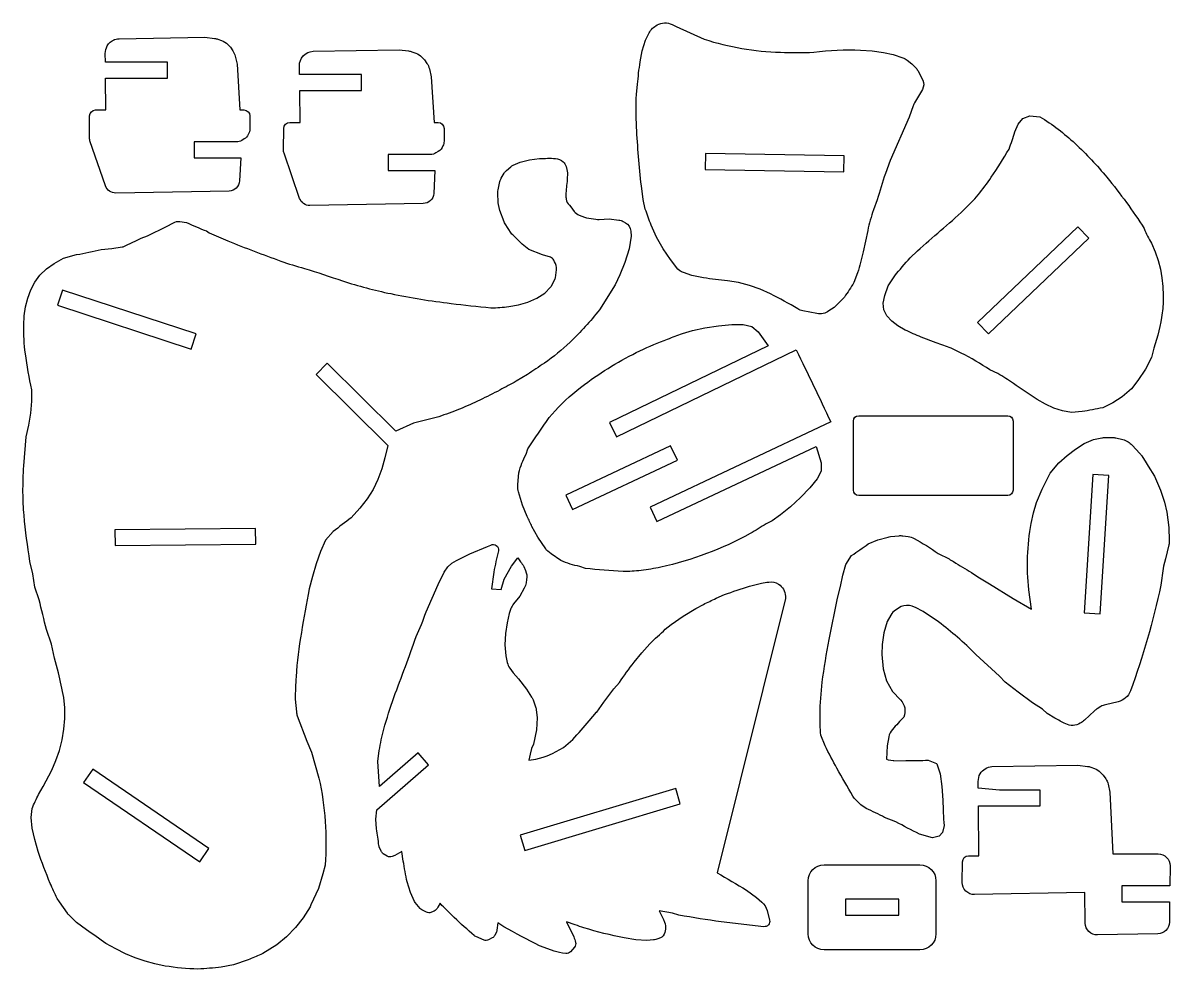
# Model space of a CAD drawing. Header units: metres. Extents: x 4.5 to 32.1, y 3 to 74.1.
# Drawn here: x 4.7 to 31.64, y 51.83 to 74.07 of the extents above; entities that cross this region are included whole.
import ezdxf

# ---------------------------------------------------------------- set-up
doc = ezdxf.new("R2010")
doc.units = ezdxf.units.M

msp = doc.modelspace()

# ---------------------------------------------------------------- linework, layer by layer
at = {"layer": 'Layer 1', "color": 0}
for points in [[(20.12569, 68.24406), (20.0823, 68.28067), (19.91084, 68.50796), (19.73846, 68.75989), (19.58024, 69.03018), (19.45123, 69.31255, 0.0106), (19.316, 69.69063), (19.2684, 69.91744), (19.22492, 70.23583, -0.0146), (19.11168, 71.61907, -0.0246), (19.10801, 72.38442), (19.13372, 72.62602, -0.0133), (19.19454, 73.1509), (19.24679, 73.41461), (19.32504, 73.6661), (19.40708, 73.83298, -0.1563), (19.59499, 74.01994, -0.2471), (19.94628, 74.02935), (20.03908, 73.98353), (20.70042, 73.68539, 0.0697), (22.48981, 73.3773, 0.0164), (23.27463, 73.37949, -0.0391), (24.3743, 73.43171), (24.64389, 73.41236), (24.912, 73.3768), (25.14045, 73.32689), (25.36329, 73.24925, -0.0779), (25.46571, 73.19452), (25.57727, 73.11038), (25.66097, 73.02137, -0.0621), (25.71567, 72.94646), (25.83453, 72.72291, -0.2338), (25.82318, 72.50157), (25.63874, 72.1879, 0.0492), (25.60778, 72.12105), (25.51331, 71.84994), (25.06399, 70.83712), (24.9541, 70.52743, 0.0058), (24.7619, 69.90733), (24.67222, 69.67667, 0.0225), (24.53978, 69.18812), (24.43152, 68.68587, -0.0215), (24.30142, 68.19704), (24.21379, 67.96613, -0.0074), (23.99386, 67.62518), (23.75326, 67.38412), (23.63068, 67.29883, -0.2031), (23.34434, 67.23866), (23.01376, 67.30349, -0.0847), (22.89589, 67.34821, 0.0202), (22.25987, 67.69923), (22.01546, 67.80882), (21.76349, 67.90031), (21.50361, 67.96829), (21.24382, 68.00448, -0.0101), (20.68196, 68.07615), (20.40611, 68.13398), (20.21474, 68.19957, -0.0667), (20.12569, 68.24406)], [(9.99133, 71.44499, -0.145), (9.8954, 71.34032), (9.84193, 71.3082, -0.1361), (9.71319, 71.2725), (8.7182, 71.2725), (8.7182, 70.89753), (9.81758, 70.89753), (9.78784, 70.35419, -0.3931), (9.54268, 70.11791), (6.88091, 70.07053, -0.3249), (6.64012, 70.23901), (6.27474, 71.29902, -0.0823), (6.26117, 71.38689), (6.26671, 71.8834, -0.411), (6.40732, 72.02245), (6.6491, 72.02245), (6.64131, 72.77241), (8.09323, 72.77241), (8.09323, 73.14739), (6.63742, 73.14739), (6.63535, 73.34743, -0.1263), (6.67981, 73.52848, -0.1498), (6.84523, 73.67318), (6.82712, 73.66506, -0.112), (6.95786, 73.69717), (8.97376, 73.73305), (9.1994, 73.70379, -0.0536), (9.27731, 73.68505), (9.36686, 73.65306, -0.1155), (9.5105, 73.56036), (9.5726, 73.49603), (9.62986, 73.41263, -0.0935), (9.68592, 73.28548), (9.72943, 73.09877), (9.79727, 72.02245), (9.8898, 72.02245, -0.4142), (10.03042, 71.88183), (10.03042, 71.58284, -0.1239), (9.99133, 71.44499)], [(14.56452, 71.17821, -0.1564), (14.45481, 71.0453), (14.40134, 71.01318, -0.1361), (14.2726, 70.97748), (13.27761, 70.97748), (13.27761, 70.6025), (14.37699, 70.6025), (14.34725, 70.05917, -0.3931), (14.10209, 69.82289), (11.44032, 69.77551, -0.3249), (11.19954, 69.94399), (10.83415, 71.004, -0.0896), (10.82058, 71.09187), (10.82612, 71.58838, -0.411), (10.96673, 71.72743), (11.20851, 71.72743), (11.20073, 72.47739), (12.65265, 72.47739), (12.65265, 72.85237), (11.19683, 72.85237), (11.19476, 73.05241, -0.41), (11.51727, 73.40215), (13.53317, 73.43803), (13.75881, 73.40877, -0.0536), (13.83673, 73.39003), (13.92627, 73.35804, -0.1155), (14.06992, 73.26534), (14.13201, 73.20101), (14.18927, 73.11761, -0.0935), (14.24534, 72.99046), (14.28884, 72.80375), (14.35668, 71.72743), (14.44922, 71.72743, -0.4142), (14.58983, 71.58681), (14.58983, 71.28782, -0.114), (14.56452, 71.17821)], [(30.73698, 65.47022), (30.73298, 65.46997), (30.51615, 65.27909), (30.29679, 65.14162), (30.06059, 65.02315, -0.0077), (29.57457, 64.93384), (29.3224, 64.91359), (29.11366, 64.94994), (28.9111, 65.01695), (28.71386, 65.10846), (28.52109, 65.21828, -0.0121), (27.96101, 65.59587, 0.0216), (27.59423, 65.82593), (27.41025, 65.91592, 0.025), (26.73559, 66.3109), (26.49913, 66.42254, -0.0137), (26.15141, 66.55284), (25.79705, 66.68546, -0.0231), (25.42165, 66.85121), (25.25028, 66.9501), (25.10272, 67.06158), (24.98865, 67.18709), (24.91776, 67.32805), (24.89973, 67.48592), (24.94425, 67.66211), (25.02328, 67.8869), (25.17562, 68.1226, -0.0171), (25.5343, 68.54756), (25.70599, 68.7095, -0.0077), (26.25236, 69.18717, 0.0131), (26.80003, 69.67713, 0.0189), (27.13687, 70.02615, 0.0172), (27.44101, 70.43971, 0.0147), (27.85916, 71.10486, 0.0185), (27.99512, 71.506), (28.0708, 71.68511), (28.17998, 71.81966), (28.3439, 71.88697), (28.58382, 71.86435, -0.0505), (29.4099, 71.23419, -0.0325), (30.15753, 70.43961, -0.0296), (31.03607, 69.23549, 0.0663), (31.20478, 68.89077), (31.29065, 68.68839), (31.36001, 68.48505), (31.41337, 68.28086), (31.45123, 68.07595), (31.47409, 67.87045), (31.48245, 67.66446, -0.0279), (31.4577, 67.25156, -0.0532), (31.25627, 66.42546), (31.20357, 66.20713), (31.06168, 65.93167), (30.88727, 65.6643), (30.73698, 65.47022)], [(15.69676, 67.37015, 0.025), (16.10963, 67.40383), (16.33687, 67.44551), (16.56201, 67.50896), (16.77308, 67.59811), (16.95808, 67.71686), (17.09216, 67.85576, 0.0739), (17.11352, 67.88568), (17.19279, 68.04075, 0.0807), (17.20507, 68.07892), (17.2339, 68.26932, 0.1382), (17.18674, 68.45671), (17.16868, 68.49416, 0.2108), (17.09297, 68.56088), (16.90372, 68.62085), (16.58337, 68.74323), (16.42122, 68.8663), (16.2023, 69.08608, -0.0509), (16.17029, 69.12553), (16.02722, 69.34398, -0.0538), (16.00282, 69.39173), (15.9015, 69.6569), (15.86689, 69.7982), (15.86027, 69.84097), (15.8528, 70.07281, -0.0771), (15.85805, 70.1493), (15.90201, 70.34373, -0.0794), (15.93132, 70.41695), (16.00292, 70.53662, -0.0812), (16.05495, 70.59824), (16.15731, 70.68579, -0.0672), (16.21354, 70.72209), (16.37751, 70.7991), (16.59701, 70.854), (16.83094, 70.88065, -0.0195), (17.20583, 70.88427, -0.1996), (17.3846, 70.80449, -0.1353), (17.45505, 70.69183), (17.47608, 70.62134, -0.0744), (17.4865, 70.54804), (17.48531, 70.38629, 0.0166), (17.45008, 70.02355, 0.0669), (17.45982, 69.92258, 0.1607), (17.53329, 69.78427), (17.5709, 69.74825), (17.64984, 69.6384, 0.1461), (17.76302, 69.551), (17.88758, 69.50305, 0.0532), (17.93883, 69.48935), (18.15776, 69.45516, 0.0416), (18.23236, 69.45217), (18.46987, 69.46092), (18.69711, 69.43553, -0.1027), (18.79371, 69.40395), (18.85141, 69.37086, -0.2431), (18.97589, 69.17802), (18.98748, 69.05794), (18.9358, 68.75556), (18.83634, 68.43957), (18.71738, 68.14626), (18.60718, 67.91191), (18.23866, 67.32605, -0.0371), (17.54845, 66.56222, -0.0345), (16.94722, 66.071, 0.0125), (16.55211, 65.80458), (16.28717, 65.64627, 0.0072), (15.90194, 65.44046, -0.0249), (14.9538, 64.99295, -0.0147), (14.46519, 64.8125), (13.86909, 64.66075), (13.45876, 64.47631), (11.84765, 66.07348), (11.58366, 65.80719), (13.26861, 64.13682), (13.20345, 63.84952), (13.12734, 63.58584), (13.0352, 63.33973), (12.92228, 63.10668), (12.78385, 62.88217), (12.61518, 62.66168), (12.41152, 62.4407, 0.0117), (11.98828, 62.11312), (11.8099, 61.91153), (11.69006, 61.64292), (11.58587, 61.35717), (11.49763, 61.06197), (11.42563, 60.76501, 0.0069), (11.23981, 59.74296, 0.0225), (11.11387, 58.70277, 0.0154), (11.0949, 58.17587), (11.12151, 57.8808, 0.067), (11.1437, 57.78329), (11.36893, 57.18683), (11.48022, 56.93344), (11.65241, 56.31748, -0.0728), (11.7973, 54.27641), (11.74715, 54.06975), (11.64415, 53.72874), (11.4652, 53.33896), (11.44278, 53.29728), (11.2822, 53.03927), (11.10319, 52.81129), (10.8888, 52.59209), (10.66443, 52.40494), (10.33452, 52.19872), (10.28599, 52.17354, -0.0065), (9.98832, 52.04713), (9.64185, 51.93138), (9.35778, 51.87783, -0.0193), (8.81129, 51.83216, -0.0363), (8.0404, 51.90414), (7.80109, 51.95393), (7.5674, 52.01801), (7.33741, 52.09721), (7.10922, 52.19235), (6.8809, 52.30426), (6.65052, 52.43377, 0.0061), (6.1898, 52.75339), (5.96245, 52.92567), (5.79042, 53.09123, -0.0474), (5.74419, 53.14505), (5.55556, 53.41231), (5.50703, 53.49316, -0.026), (5.34349, 53.84663, -0.0206), (5.05935, 54.59749), (4.97839, 54.87542), (4.92081, 55.14494), (4.89653, 55.39267), (4.91543, 55.60529, -0.0149), (5.06862, 55.93881), (5.17921, 56.12079), (5.38025, 56.50695), (5.47604, 56.73243), (5.55638, 56.97089), (5.61937, 57.21822), (5.66312, 57.4703), (5.68575, 57.72299), (5.68536, 57.97219), (5.66005, 58.21377, -0.0094), (5.53619, 58.79649), (5.44135, 59.13959), (5.3717, 59.46729), (5.25458, 59.8105, -0.0045), (5.08192, 60.51302), (4.98218, 60.80385), (4.93283, 61.12198), (4.86458, 61.41072, -0.0169), (4.72717, 62.49612, -0.0161), (4.70078, 63.03607, -0.0121), (4.71794, 63.65874), (4.77954, 64.34003), (4.8418, 64.61864), (4.88781, 64.89873), (4.91198, 65.17586), (4.90868, 65.44562, -0.0203), (4.75808, 66.29456, -0.036), (4.71895, 66.96606), (4.73228, 67.18472), (4.76263, 67.39711), (4.81232, 67.60101), (4.88365, 67.79423), (4.97893, 67.97453), (5.10047, 68.13972), (5.25058, 68.28757), (5.43155, 68.41588), (5.65307, 68.54104), (5.96111, 68.62337, 0.0166), (6.54028, 68.74346), (6.7855, 68.76388), (7.03445, 68.80625, 0.0716), (7.10223, 68.82808, -0.0166), (7.338, 68.93991), (7.47855, 69.01149), (7.62755, 69.06801), (8.07109, 69.28523), (8.23456, 69.37345, -0.16), (8.38815, 69.401), (8.54198, 69.37933, 0.0201), (9.01288, 69.17813), (9.07815, 69.13554, 0.0142), (9.51125, 68.94773, 0.0095), (10.75572, 68.47237, 0.0215), (11.31307, 68.30029, -0.0044), (12.20576, 68.00541, 0.0279), (13.33809, 67.70591, 0.0205), (14.75478, 67.47557, 0.0069), (15.69046, 67.3733), (15.69676, 67.37015)], [(16.32692, 63.11544), (16.32417, 63.22266), (16.34501, 63.49697, -0.0475), (16.51716, 63.9309), (16.56199, 64.06255, -0.0035), (17.06213, 64.79491), (17.19618, 64.95253, -0.0443), (17.89113, 65.57253, -0.0469), (19.19164, 66.36311, -0.0257), (19.84205, 66.63828, -0.008), (20.18919, 66.77128), (20.42344, 66.83958), (20.71589, 66.90242), (21.03402, 66.95167), (21.3453, 66.97921), (21.61721, 66.97691), (21.81723, 66.93663), (21.97088, 66.81201), (22.19931, 66.47967), (18.47638, 64.67666), (18.63983, 64.33917), (22.86181, 66.38388, -0.0044), (23.67073, 64.69251), (19.4289, 62.6893), (19.58902, 62.35023), (23.32945, 64.11665), (23.44478, 63.73022), (23.44535, 63.53239), (23.35115, 63.3514), (23.18226, 63.13827), (22.96544, 62.91324), (22.72741, 62.69651), (22.49493, 62.50829), (22.29473, 62.36881), (22.15355, 62.29826, -0.0189), (21.77807, 62.06774, -0.0717), (19.67965, 61.27667, -0.0203), (19.21822, 61.19984, -0.0265), (18.79336, 61.17506, -0.0035), (17.90931, 61.24542), (17.77869, 61.29316, -0.0509), (17.33283, 61.43152), (17.10621, 61.58748), (17.02447, 61.65692, -0.0688), (16.97888, 61.70795), (16.7961, 61.97978), (16.65521, 62.23102, 0.0167), (16.54205, 62.46762), (16.4349, 62.735), (16.33802, 63.04792, -0.0688), (16.32692, 63.11544)], [(24.20402, 63.08697), (24.20402, 64.71186, -0.4142), (24.32902, 64.83686), (27.8288, 64.83686, -0.4142), (27.95379, 64.71186), (27.95379, 63.08697, -0.4142), (27.8288, 62.96197), (24.32902, 62.96197, -0.4142), (24.20402, 63.08697)], [(30.65896, 64.22081, -0.0616), (30.74874, 64.14596), (30.93147, 63.94969, -0.0469), (30.9748, 63.89454), (31.083, 63.72653), (31.1271, 63.6479), (31.2756, 63.41505), (31.41641, 63.087), (31.50822, 62.80375), (31.56138, 62.56683), (31.61217, 62.20765), (31.62327, 61.90563, -0.0681), (31.61321, 61.80451), (31.53342, 61.47138), (31.48524, 61.30293, 0.0087), (31.42318, 60.85402, -0.0361), (30.71065, 58.36897, -0.2433), (30.41981, 58.11545), (30.12074, 58.0454, 0.0753), (30.01699, 58.00249), (29.92824, 57.94899, 0.0499), (29.86847, 57.9043), (29.63145, 57.68456, -0.0535), (29.53079, 57.61334, -0.2693), (29.1907, 57.59655, -0.0187), (28.93133, 57.73128), (28.75564, 57.84199), (28.64505, 57.9373), (28.41, 58.09115), (28.071, 58.33654), (27.76625, 58.57602), (27.63396, 58.71216), (27.0796, 59.22242), (26.96976, 59.33784, 0.0366), (26.08864, 60.07481), (25.84347, 60.23456), (25.65885, 60.32868, 0.0541), (25.58317, 60.35745, 0.1638), (25.32201, 60.35635), (25.19583, 60.27016, 0.1094), (25.08489, 60.15194), (24.99634, 60.00277), (24.91742, 59.73564), (24.87871, 59.46292), (24.86843, 59.22557), (24.90579, 58.88741), (24.98301, 58.60861), (25.12578, 58.35874), (25.31253, 58.15816, -0.2858), (25.3892, 57.75578, 0.0123), (25.12217, 57.46315, 0.1332), (25.03501, 57.28726), (24.99396, 57.07962), (24.98498, 56.76873), (25.02324, 56.74913), (25.14877, 56.73093), (25.15507, 56.72778), (25.43925, 56.73595, 0.0112), (25.9627, 56.74119), (26.15355, 56.66163), (26.16615, 56.65848), (26.24157, 56.4228), (26.28343, 56.12468), (26.30427, 55.79919, 0.0091), (26.33309, 55.20642), (26.29903, 55.04438), (26.21597, 54.95584), (26.05979, 54.91452), (25.75983, 55.00518, -0.012), (25.19877, 55.29447), (24.93773, 55.39541, 0.0088), (24.50446, 55.60773), (24.38021, 55.69149), (24.2578, 55.80969, -0.0737), (24.19076, 55.89681, 0.0058), (23.81714, 56.55114, -0.0177), (23.54143, 57.07982), (23.43842, 57.32939, -0.0217), (23.42036, 57.82399, -0.0255), (23.47287, 58.57698, -0.0181), (23.63689, 59.58), (23.83215, 60.55164), (23.90074, 60.82399), (23.95376, 61.093), (24.02854, 61.34176), (24.16245, 61.55333, 0.0063), (24.55179, 61.82291), (24.78059, 61.92227), (25.01816, 61.98571, -0.04), (25.07707, 61.9965), (25.27688, 62.01676, -0.057), (25.3621, 62.01567), (25.493, 61.99899, -0.0968), (25.62953, 61.9538, -0.0233), (26.1966, 61.60123), (26.45501, 61.47035, 0.0314), (26.55673, 61.40839, 0.0136), (26.97904, 61.1536), (27.12684, 61.04931), (27.39827, 60.88985), (27.96002, 60.53904), (28.38887, 60.29132), (28.32578, 60.74733, -0.0744), (28.37944, 62.30559), (28.43457, 62.55592), (28.50331, 62.8006), (28.6349, 63.1101), (28.82529, 63.48329), (29.03248, 63.72979), (29.22234, 63.89978), (29.41859, 64.05297), (29.62415, 64.18064), (29.84195, 64.2741), (30.0348, 64.31593, -0.0545), (30.11593, 64.32445), (30.28493, 64.32371, -0.0545), (30.36589, 64.31451), (30.52896, 64.27769, -0.0955), (30.65896, 64.22081)], [(22.23386, 52.98372, -0.525), (22.09845, 52.8288), (21.10062, 52.94339, -0.0143), (20.10509, 53.10195), (19.95667, 53.14522), (19.64081, 53.20264), (19.7406, 53.00097), (19.76738, 52.93281, -0.2542), (19.73434, 52.61315, -0.1572), (19.67479, 52.56484), (19.6132, 52.54098, -0.0739), (19.5057, 52.51669), (19.34988, 52.50502), (19.09716, 52.5229), (18.82202, 52.56545, -0.0251), (17.87616, 52.80191, -0.0497), (17.67238, 52.8754), (17.46388, 52.94225), (17.63882, 52.59208, -0.0284), (17.67738, 52.46047, -0.2469), (17.65237, 52.34682), (17.56241, 52.24019, -0.2473), (17.45442, 52.19642), (17.36871, 52.20501, -0.0407), (17.11735, 52.27751), (16.83598, 52.37537, -0.011), (15.99271, 52.82812), (15.85287, 52.92111), (15.83188, 52.74348, -0.081), (15.82079, 52.70482), (15.78143, 52.62138, -0.1684), (15.72417, 52.56286), (15.63446, 52.51811, -0.221), (15.52914, 52.51521), (15.33383, 52.59951, -0.0778), (15.30111, 52.62016, -0.0087), (14.82878, 53.04108, 0.0145), (14.53925, 53.32796), (14.50044, 53.37776), (14.44814, 53.28526, -0.0688), (14.42737, 53.25805), (14.38077, 53.21181, -0.1025), (14.33829, 53.18415), (14.28237, 53.16227, -0.2157), (14.17947, 53.1676), (14.06829, 53.22502, -0.101), (14.02936, 53.25637), (13.91455, 53.39506), (13.89783, 53.42133), (13.79938, 53.62952), (13.72358, 53.88019, -0.0212), (13.63367, 54.37183), (13.60261, 54.59243), (13.43324, 54.50137), (13.36956, 54.4758, -0.2382), (13.25726, 54.48548), (13.16263, 54.54398, -0.1538), (13.11355, 54.60087), (13.06942, 54.70338, -0.0694), (13.06028, 54.73668, 0.0108), (13.0038, 55.12571), (12.98742, 55.35327), (13.01386, 55.57291), (14.22895, 56.63563), (13.9821, 56.91788), (13.07062, 56.12071), (13.03269, 56.71407), (13.06762, 56.9686, -0.0203), (13.17753, 57.47227, -0.0199), (13.41232, 58.21428, -0.0043), (13.68272, 58.94012, 0.0122), (13.93438, 59.64982, 0.032), (14.16776, 60.22556), (14.4499, 60.86877), (14.58951, 61.16236), (14.68308, 61.28468), (14.77491, 61.37267), (14.87959, 61.4363), (15.19858, 61.59013), (15.61398, 61.76177), (15.68849, 61.79797, -0.6101), (15.86634, 61.66463, 0.0112), (15.75621, 61.16), (15.70374, 60.76655), (15.92998, 60.75495), (16.00245, 60.99933), (16.17355, 61.29782), (16.32579, 61.49844), (16.38473, 61.404, -0.0914), (16.46133, 61.29168), (16.5028, 61.19784, -0.1433), (16.53043, 60.98906), (16.51811, 60.9092, -0.0907), (16.4739, 60.78176), (16.36824, 60.59497), (16.22403, 60.41767, 0.0876), (16.16061, 60.30379), (16.12196, 60.1922), (16.07032, 59.96939), (16.03441, 59.71656), (16.02134, 59.45233), (16.03815, 59.19536), (16.07571, 59.03403, 0.0946), (16.13275, 58.90542), (16.20985, 58.7942), (16.33877, 58.65438), (16.53052, 58.41388), (16.64736, 58.22535, -0.049), (16.67969, 58.15959), (16.73358, 58.01601, -0.0586), (16.75457, 57.93098), (16.77911, 57.73569), (16.75846, 57.45674), (16.68874, 57.1177), (16.64597, 57.0126), (16.60905, 56.88446), (16.58508, 56.7456), (16.74644, 56.76617), (16.91552, 56.81301, 0.0432), (17.00962, 56.84398), (17.13797, 56.89891), (17.39269, 57.0388), (17.61343, 57.23058, 0.0197), (17.99601, 57.66404), (18.17399, 57.86717), (18.18029, 57.86724), (18.34183, 58.10541), (18.57963, 58.41508), (18.70845, 58.56891, -0.0078), (19.05197, 59.04122), (19.23253, 59.26726), (19.42127, 59.47751, -0.0091), (19.78719, 59.81671), (19.92332, 59.93076), (20.20219, 60.12526), (20.5049, 60.30792), (20.68004, 60.40391, 0.0096), (20.97799, 60.54578), (21.17532, 60.63589, -0.0047), (21.76782, 60.83266), (22.04543, 60.90468, -0.0265), (22.21555, 60.92848, -0.161), (22.44621, 60.88174, -0.2315), (22.60871, 60.59495), (22.61214, 60.53821), (21.00484, 54.09545, 0.004), (21.69504, 53.68793), (21.92621, 53.51464), (22.05447, 53.40626, -0.1564), (22.1759, 53.21209), (22.23386, 52.98372)], [(27.18036, 56.4212, -0.2511), (27.4584, 56.58989), (29.4743, 56.62578), (29.69994, 56.59651, -0.0536), (29.77786, 56.57777), (29.8674, 56.54578, -0.1155), (30.01105, 56.45308), (30.07314, 56.38876), (30.1304, 56.30535, -0.0935), (30.18647, 56.17821), (30.22997, 55.99149), (30.29781, 54.54019), (31.35946, 54.54019, -0.4175), (31.64068, 54.25582), (31.63549, 53.79025), (30.51049, 53.79025), (30.50631, 53.41527), (31.63131, 53.41527), (31.62598, 52.93697, -0.4058), (31.34976, 52.65891), (29.93496, 52.63373, -0.4142), (29.64876, 52.90991), (29.63597, 53.62881), (27.04772, 53.58274, -0.4229), (26.7615, 53.86725), (26.76725, 54.35427, -0.4106), (26.90786, 54.49332), (27.14964, 54.49332), (27.14186, 55.66513), (28.59378, 55.66513), (28.59378, 56.04011), (27.63405, 56.04011), (27.13748, 56.08703), (27.13589, 56.24015, -0.1263), (27.18036, 56.4212)], [(23.14249, 53.90895, -0.4142), (23.51747, 54.28393), (25.76733, 54.28393, -0.4142), (26.1423, 53.90895), (26.1423, 52.65903, -0.4142), (25.76733, 52.28405), (23.51747, 52.28405, -0.4142), (23.14249, 52.65903), (23.14249, 53.90895)]]:
    msp.add_lwpolyline(points, format="xyb", close=True, dxfattribs=at)
for points in [[(20.72076, 70.62703), (23.97798, 70.57202), (23.98431, 70.94694), (20.7271, 71.00196), (20.72076, 70.62703)], [(27.11698, 67.02953), (27.37576, 66.75816), (29.73334, 69.00634), (29.47456, 69.27771), (27.11698, 67.02953)], [(5.51249, 67.4325), (8.6532, 66.40489), (8.76981, 66.76128), (5.62909, 67.78889), (5.51249, 67.4325)], [(17.44733, 62.96958), (17.61078, 62.63208), (20.06915, 63.79304), (19.9057, 64.13055), (17.44733, 62.96958)], [(29.62215, 60.20451), (29.99636, 60.18058), (30.20427, 63.43162), (29.83006, 63.45555), (29.62215, 60.20451)], [(6.86531, 61.78311), (10.16971, 61.81462), (10.16614, 62.18958), (6.86173, 62.15807), (6.86531, 61.78311)], [(6.12675, 56.21982), (8.85508, 54.35534), (9.06665, 54.66493), (6.33832, 56.52941), (6.12675, 56.21982)], [(16.48767, 54.619), (20.13819, 55.71766), (20.03012, 56.07673), (16.3796, 54.97806), (16.48767, 54.619)], [(25.26736, 53.0965), (25.26736, 53.47148), (24.01743, 53.47148), (24.01743, 53.0965), (25.26736, 53.0965)]]:
    msp.add_lwpolyline(points, close=True, dxfattribs=at)

doc.saveas('drawing.dxf')
